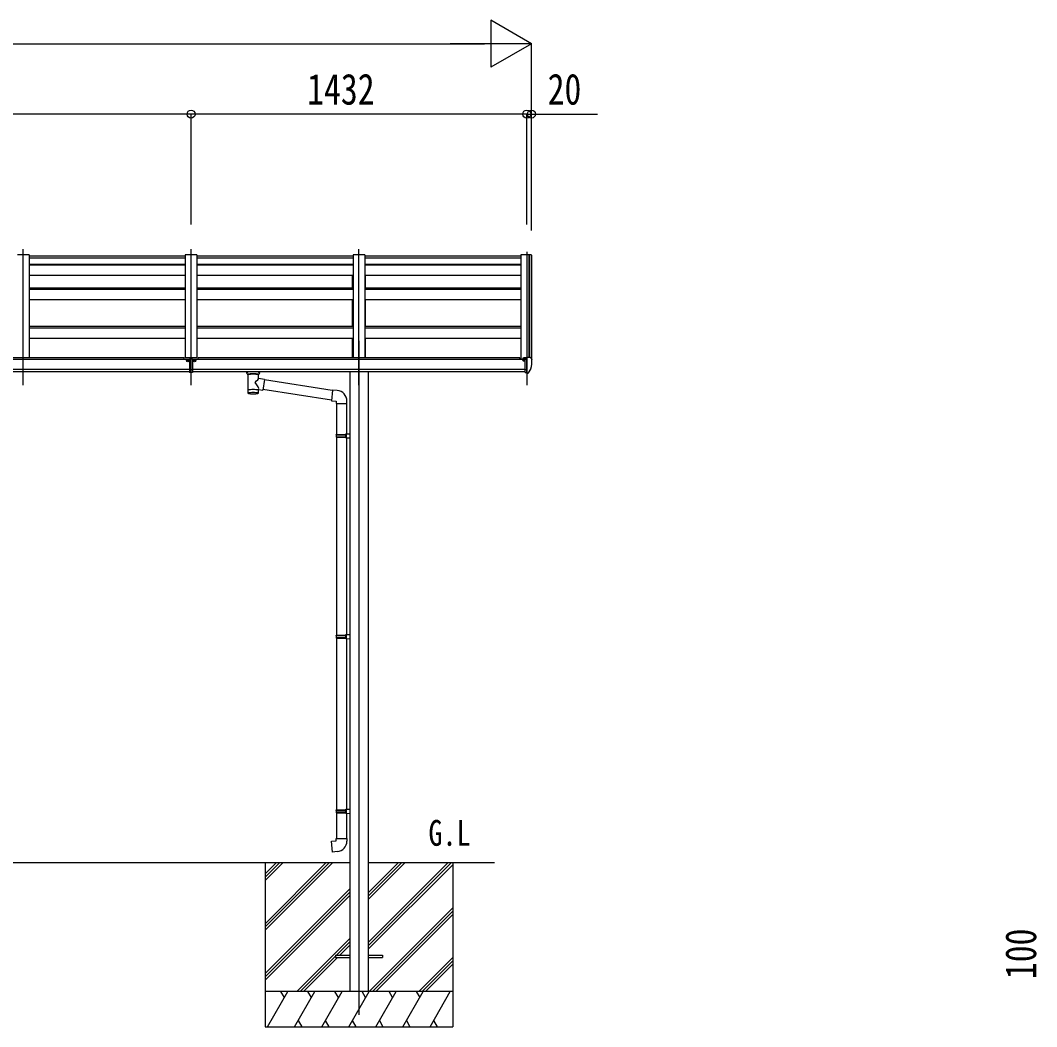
# Model space of a CAD drawing. Units: millimetres, scale not verified. Extents: x -16820 to 16820, y -11880 to 11880.
# Drawn here: x 1866 to 6201, y -6300 to -2008 of the extents above; entities that cross this region are included whole.
import ezdxf
from ezdxf.enums import TextEntityAlignment as Align

# ---------------------------------------------------------------- set-up
doc = ezdxf.new("R2010")
doc.units = ezdxf.units.MM
doc.header["$LTSCALE"] = 40
for name, color, linetype in [('0-2_USER1', 3, 'Continuous'), ('0-4_YKK_12', 2, 'Continuous'), ('0-5_YKK_13', 4, 'Continuous'), ('0-6_YKK_A1', 4, 'Continuous'), ('0-7_YKK_D', 6, 'Continuous')]:
    doc.layers.add(name, color=color, linetype=linetype)
doc.styles.add('ＭＳ ゴシック', font='')
doc.styles.get('ＭＳ ゴシック').set_extended_font_data('MS Gothic')

msp = doc.modelspace()

# ---------------------------------------------------------------- linework, layer by layer
at = {"layer": '0-4_YKK_12'}
for p, q in [((1878.08, -3563.56), (1878.08, -2984.29)), ((2594.08, -3563.56), (2594.08, -2984.29)), ((3310.08, -3563.56), (3310.08, -2984.29)), ((4026.08, -2995.48), (4026.08, -3563.56)), ((3310.08, -3374.78), (3310.08, -6250.01))]:
    msp.add_line(p, q, dxfattribs=at)
at = {"layer": '0-5_YKK_13'}
for p, q in [((2569.08, -3014.5), (1903.08, -3014.5)), ((3285.08, -3014.5), (2619.08, -3014.5)), ((4001.08, -3014.5), (3335.08, -3014.5)), ((2579.61, -3459.55), (2579.61, -3461.21)), ((2579.61, -3460.45), (2580.61, -3460.45)), ((2580.61, -3461.21), (2580.61, -3459.55)), ((2581.61, -3460.31), (2582.61, -3460.31)), ((2587.58, -3451.87), (2587.58, -3510.74)), ((2606.55, -3460.31), (2605.55, -3460.31)), ((2607.55, -3459.55), (2607.55, -3461.21)), ((2607.55, -3460.45), (2608.55, -3460.45)), ((2608.55, -3461.21), (2608.55, -3459.55)), ((4009.58, -3450.08), (4009.58, -3454.41)), ((4009.58, -3450.08), (4009.58, -3454.41)), ((4024.58, -3448.92), (4010.58, -3448.97)), ((4024.58, -3448.92), (4010.58, -3448.97)), ((4014.08, -3448.96), (4014.08, -3447.06)), ((4014.08, -3448.96), (4014.08, -3447.06)), ((4014.58, -3459.15), (4014.28, -3459.15)), ((4014.58, -3459.15), (4014.28, -3459.15)), ((4015.11, -3459.15), (4014.58, -3459.15)), ((4015.11, -3459.15), (4014.58, -3459.15)), ((4014.9, -3446.65), (4024.58, -3445.93)), ((4014.91, -3446.65), (4024.58, -3445.93)), ((4019.58, -3453.96), (4026.08, -3453.57)), ((4019.58, -3453.96), (4026.08, -3453.57)), ((4024.58, -3445.15), (4026.08, -3445.15)), ((4024.58, -3445.15), (4024.58, -3451.32)), ((4024.58, -3445.15), (4026.08, -3445.15)), ((4024.58, -3445.15), (4024.58, -3451.32)), ((4026.08, -3512.73), (4026.08, -3444.23)), ((4026.08, -3512.73), (4026.08, -3444.23)), ((4041.17, -3444.8), (4045.24, -3450.61)), ((4041.17, -3444.8), (4045.24, -3450.61)), ((4048.08, -3453.6), (4048.08, -3454.23)), ((4048.08, -3453.6), (4048.08, -3454.23)), ((2587.58, -3497.57), (2600.58, -3497.57)), ((2832.08, -3513.56), (2832.08, -3507.45)), ((2886.08, -3513.56), (2886.08, -3507.45)), ((4019.58, -3509.53), (4025.08, -3509.53)), ((4019.58, -3509.53), (4025.08, -3509.53)), ((4025.58, -3510.53), (4025.08, -3509.53)), ((4025.58, -3510.53), (4025.08, -3509.53)), ((4026.08, -3510.53), (4025.58, -3510.53)), ((4026.08, -3510.53), (4025.58, -3510.53)), ((4033.7, -3510.92), (4043.45, -3495.54)), ((4033.7, -3510.92), (4043.45, -3495.54)), ((2836.18, -3518.06), (2836.16, -3598.36)), ((2881.98, -3535.64), (2881.98, -3518.05)), ((2907.2, -3539.55), (2881.98, -3535.63)), ((2907.2, -3539.55), (2900.18, -3584.8)), ((3196.54, -3586.49), (2906.89, -3541.56)), ((4027.58, -3512.64), (4026.08, -3512.73)), ((4027.58, -3512.64), (4026.08, -3512.73)), ((4027.58, -3512.64), (4031.29, -3512.41)), ((4027.58, -3512.64), (4031.29, -3512.41)), ((2882, -3598.36), (2881.98, -3581.73)), ((2881.98, -3581.98), (2900.18, -3584.8)), ((3192.87, -3628.43), (2900.45, -3583.06)), ((3217.5, -3586.88), (3196.66, -3585.06)), ((3258.58, -3642.63), (3258.58, -3631.71)), ((3212.58, -3642.63), (3258.58, -3642.63)), ((3214.58, -3642.63), (3214.58, -3774.24)), ((3256.58, -3642.63), (3256.58, -3771.68)), ((3254.58, -3771.74), (3270.58, -3771.27)), ((3254.58, -3773.74), (3254.58, -3771.74)), ((3270.58, -3771.27), (3270.58, -3789.21)), ((3212.58, -3776.24), (3213.58, -3774.24)), ((3212.58, -3776.24), (3256.58, -3776.24)), ((3212.58, -3776.24), (3212.58, -3784.24)), ((3212.58, -3784.24), (3256.58, -3784.24)), ((3212.58, -3784.24), (3213.58, -3786.24)), ((3213.58, -3774.24), (3256.58, -3774.24)), ((3213.58, -3786.24), (3256.58, -3786.24)), ((3214.58, -3786.24), (3214.58, -4630.43)), ((3252.1, -3776.24), (3251.67, -3774.24)), ((3254.58, -3773.74), (3256.58, -3773.74)), ((3254.58, -3788.74), (3254.58, -3786.74)), ((3254.58, -3788.74), (3270.58, -3789.21)), ((3256.58, -3788.8), (3256.58, -4627.87)), ((3212.58, -4632.43), (3213.58, -4630.43)), ((3212.58, -4632.43), (3256.58, -4632.43)), ((3212.58, -4632.43), (3212.58, -4640.43)), ((3213.58, -4630.43), (3256.58, -4630.43)), ((3252.1, -4632.43), (3251.67, -4630.43)), ((3254.58, -4627.93), (3270.58, -4627.46)), ((3254.58, -4629.93), (3254.58, -4627.93)), ((3254.58, -4629.93), (3256.58, -4629.93)), ((3270.58, -4627.46), (3270.58, -4645.4)), ((3212.58, -4640.43), (3256.58, -4640.43)), ((3212.58, -4640.43), (3213.58, -4642.43)), ((3213.58, -4642.43), (3256.58, -4642.43)), ((3214.58, -4642.43), (3214.58, -5375.59)), ((3254.58, -4644.93), (3254.58, -4642.93)), ((3254.58, -4644.93), (3270.58, -4645.4)), ((3256.58, -4644.99), (3256.58, -5373.03)), ((3212.58, -5377.59), (3213.58, -5375.59)), ((3213.58, -5375.59), (3256.58, -5375.59)), ((3252.1, -5377.59), (3251.67, -5375.59)), ((3254.58, -5373.09), (3270.58, -5372.62)), ((3254.58, -5375.09), (3254.58, -5373.09)), ((3254.58, -5375.09), (3256.58, -5375.09)), ((3270.58, -5372.62), (3270.58, -5390.56)), ((3212.58, -5377.59), (3256.58, -5377.59)), ((3212.58, -5377.59), (3212.58, -5385.59)), ((3212.58, -5385.59), (3256.58, -5385.59)), ((3212.58, -5385.59), (3213.58, -5387.59)), ((3213.58, -5387.59), (3256.58, -5387.59)), ((3214.58, -5387.59), (3214.58, -5497.59)), ((3254.58, -5390.09), (3254.58, -5388.09)), ((3254.58, -5390.09), (3270.58, -5390.56)), ((3256.58, -5390.15), (3256.58, -5497.59)), ((3212.58, -5497.59), (3258.58, -5497.59)), ((3212.58, -5507.59), (3212.58, -5497.59)), ((3258.58, -5497.59), (3258.58, -5508.51)), ((3210.08, -5995.47), (3270.58, -5995.47)), ((3210.08, -5995.47), (3210.08, -6004.47)), ((3210.08, -6004.47), (3270.58, -6004.47)), ((3349.58, -5995.47), (3410.08, -5995.47)), ((3349.58, -6004.47), (3410.08, -6004.47)), ((3410.08, -5995.47), (3410.08, -6004.47))]:
    msp.add_line(p, q, dxfattribs=at)
for points in [[(2578.61, -3459.41), (2577.61, -3459.41), (2577.61, -3460.31), (2578.61, -3460.31)], [(2580.61, -3458.51), (2580.61, -3457.61), (2579.61, -3457.61), (2579.61, -3458.51)], [(2579.61, -3461.21), (2579.61, -3462.11), (2580.61, -3462.11), (2580.61, -3461.21)], [(2582.61, -3460.31), (2582.61, -3459.41), (2581.61, -3459.41)], [(2587.58, -3451.87), (2600.58, -3451.87), (2600.58, -3510.74), (2587.58, -3510.74)], [(2605.55, -3460.31), (2605.55, -3459.41), (2606.55, -3459.41)], [(2607.55, -3458.51), (2607.55, -3457.61), (2608.55, -3457.61), (2608.55, -3458.51)], [(2608.55, -3461.21), (2608.55, -3462.11), (2607.55, -3462.11), (2607.55, -3461.21)], [(2609.55, -3459.41), (2610.55, -3459.41), (2610.55, -3460.31), (2609.55, -3460.31)], [(4009.58, -3457.53), (4009.58, -3459.15), (4009.11, -3459.15)], [(4009.58, -3457.53), (4009.58, -3459.15), (4009.11, -3459.15)], [(4014.28, -3457.96), (4014.28, -3459.15), (4009.58, -3459.15)], [(4014.28, -3457.96), (4014.28, -3459.15), (4009.58, -3459.15)], [(4014.9, -3446.65), (4014.74, -3446.67), (4014.58, -3446.7), (4014.44, -3446.74), (4014.31, -3446.79), (4014.21, -3446.85), (4014.14, -3446.92), (4014.09, -3446.99), (4014.08, -3447.06)], [(4014.91, -3446.65), (4014.74, -3446.67), (4014.58, -3446.7), (4014.44, -3446.74), (4014.31, -3446.79), (4014.21, -3446.85), (4014.14, -3446.92), (4014.09, -3446.99), (4014.08, -3447.06)], [(4019.58, -3509.53), (4019.58, -3451.32), (4024.58, -3451.32)], [(4019.58, -3509.53), (4019.58, -3451.32), (4024.58, -3451.32)], [(4026.08, -3444.23), (4038.08, -3444.23), (4040.41, -3444.37)], [(4026.08, -3444.23), (4038.08, -3444.23), (4040.41, -3444.37)], [(2832.12, -3513.62), (2832.09, -3513.27), (2832.34, -3512.31), (2832.86, -3511.43), (2833.66, -3510.59), (2834.78, -3509.79), (2836.18, -3509.06)], [(2881.98, -3509.08), (2882.21, -3509.17), (2883.57, -3509.9), (2884.68, -3510.75), (2885.44, -3511.62), (2885.9, -3512.52), (2886.07, -3513.4)], [(4026.08, -3498.84), (4022.92, -3498.43), (4019.58, -3498)], [(4026.08, -3498.84), (4022.92, -3498.43), (4019.58, -3498)], [(2832.12, -3513.51), (2832.09, -3513.86), (2832.34, -3514.82), (2832.86, -3515.7), (2833.66, -3516.54), (2834.78, -3517.34), (2836.18, -3518.06)], [(2881.98, -3518.05), (2882.21, -3517.96), (2883.57, -3517.22), (2884.68, -3516.38), (2885.44, -3515.51), (2885.9, -3514.61), (2886.07, -3513.73)], [(3196.66, -3585.06), (3192.66, -3630.88), (3212.58, -3632.63), (3212.58, -3642.63)], [(3252.1, -3776.24), (3252.1, -3784.24), (3251.67, -3786.24)], [(3254.58, -3786.74), (3256.58, -3786.74), (3256.58, -3773.74)], [(3252.1, -4632.43), (3252.1, -4640.43), (3251.67, -4642.43)], [(3254.58, -4642.93), (3256.58, -4642.93), (3256.58, -4629.93)], [(3254.58, -5388.09), (3256.58, -5388.09), (3256.58, -5375.09)], [(3252.1, -5377.59), (3252.1, -5385.59), (3251.67, -5387.59)], [(3217.5, -5553.34), (3196.66, -5555.16), (3192.66, -5509.33), (3212.58, -5507.59)]]:
    msp.add_lwpolyline(points, dxfattribs=at)
for centre, radius, start, end in [((4012.08, -3459.15), 2.5, 28.35764, 180), ((4012.08, -3459.15), 2.5, 28.35764, 180), ((4012.08, -3459.15), 2.5, 0, 28.35764), ((4012.08, -3459.15), 2.5, 0, 28.35764), ((4040.35, -3445.37), 1, 35, 86.5), ((4040.35, -3445.37), 1, 35, 86.5), ((3855.59, -3454.23), 192.49, 347.8767, 359.9992), ((3855.59, -3454.23), 192.49, 347.8767, 359.9992), ((4045.08, -3453.6), 3, 0, 87), ((4045.08, -3453.6), 3, 0, 87), ((2849.15, -3558.78), 51.38, 92.46126, 104.61963), ((2869.03, -3558.78), 51.38, 75.38037, 87.53874), ((4031.1, -3509.42), 3, 273.5, 330), ((4031.1, -3509.42), 3, 273.5, 330), ((4040.85, -3494.04), 3, 330, 348.16652), ((4040.85, -3494.04), 3, 330, 348.16652), ((3213.58, -3631.71), 45, 0, 85), ((3213.58, -5508.51), 45, 275, 0)]:
    msp.add_arc(centre, radius, start, end, dxfattribs=at)
for centre, major_axis in [((2580.11, -3459.56), (5.9, 0)), ((2608.05, -3459.56), (-5.9, 0))]:
    msp.add_ellipse(centre, major_axis=major_axis, ratio=0.9, dxfattribs=at)
for centre, major_axis, ratio, start_param, end_param in [((2580.11, -3459.86), (5.9, 0), 0.9, 6.2831853, 9.424778), ((2578.61, -3458.51), (-1, 0), 0.9, 1.5707963, 3.1415927), ((2578.61, -3461.21), (1, 0), 0.9, 6.2831853, 7.8539816), ((2578.61, -3459.55), (1, 0), 0.9, 6.2831853, 6.9023328), ((2581.61, -3458.51), (1, 0), 0.9, 3.1415927, 4.712389), ((2581.61, -3459.55), (-1, 0), 0.9, 5.6640378, 6.2831853), ((2581.61, -3461.21), (-1, 0), 0.9, 4.712389, 6.2831853), ((2608.05, -3459.86), (-5.9, 0), 0.9, 3.1415927, 6.2831853), ((2606.55, -3458.51), (-1, 0), 0.9, 1.5707963, 3.1415927), ((2606.55, -3461.21), (1, 0), 0.9, 6.2831853, 7.8539816), ((2606.55, -3459.55), (1, 0), 0.9, 6.2831853, 6.9023328), ((2609.55, -3458.51), (1, 0), 0.9, 3.1415927, 4.712389), ((2609.55, -3459.55), (-1, 0), 0.9, 5.6640378, 6.2831853), ((2609.55, -3461.21), (-1, 0), 0.9, 4.712389, 6.2831853), ((4010.58, -3450.08), (0.02, 1.1), 0.906239, 0.0206394, 1.5914357), ((4010.58, -3450.08), (0.02, 1.1), 0.906239, 0.0206394, 1.5914357), ((2859.08, -3519.26), (-22.91, -0.42), 0.072511, 4.711586, 6.2823824), ((2859.1, -3517.63), (-22.91, -0.42), 0.072511, 4.711586, 6.2823824), ((2859.05, -3517.63), (22.92, -0.42), 0.07247, 0.0008089, 1.5716053), ((2859.05, -3519.26), (22.92, -0.42), 0.07247, 0.0008089, 1.5716053), ((2859.08, -3555.19), (-22.81, 26.62), 0.234429, 3.1563334, 4.5976381), ((2861.63, -3557.83), (20.32, 22.25), 0.045535, 4.9756507, 6.2441899), ((2870.08, -3513.56), (16, 0), 0.361356, 0, 0.0194874), ((2870.08, -3513.56), (16, 0), 0.361356, 6.2636979, 6.2831853), ((2859.08, -3598.36), (22.92, 0), 0.101955, 6.2829723, 9.4248207), ((2859.08, -3598.36), (22.92, 0), 0.101955, 3.1415499, 6.2833984), ((2859.08, -3585.92), (22.91, 0), 0.122865, 6.2831853, 9.424778)]:
    msp.add_ellipse(centre, major_axis=major_axis, ratio=ratio, start_param=start_param, end_param=end_param, dxfattribs=at)
at = {"layer": '0-6_YKK_A1'}
for p, q in [((1903.08, -3008.41), (1853.08, -3008.41)), ((1903.08, -3008.41), (1903.08, -3447.71)), ((1903.08, -3021.41), (2569.08, -3021.41)), ((2569.08, -3008.41), (2569.08, -3447.71)), ((2619.08, -3008.41), (2569.08, -3008.41)), ((2619.08, -3008.41), (2619.08, -3447.71)), ((2619.08, -3021.41), (3285.08, -3021.41)), ((3285.08, -3008.41), (3285.08, -3447.71)), ((3335.08, -3008.41), (3285.08, -3008.41)), ((3335.08, -3008.41), (3335.08, -3447.71)), ((3335.08, -3021.41), (4001.08, -3021.41)), ((4001.08, -3008.41), (4001.08, -3454.41)), ((4037, -3008.62), (4036.38, -3010.24)), ((4037.08, -3008.5), (4037.08, -3444.23)), ((4045.13, -3008.84), (4037.3, -3008.43)), ((4046.07, -3009.72), (4046.08, -3450.78)), ((1903.08, -3048.13), (2569.08, -3048.13)), ((1903.08, -3050.71), (2569.08, -3050.71)), ((2619.08, -3048.13), (3285.08, -3048.13)), ((2619.08, -3050.71), (3285.08, -3050.71)), ((3335.08, -3048.13), (4001.08, -3048.13)), ((3335.08, -3050.71), (4001.08, -3050.71)), ((1903.08, -3095.45), (2569.08, -3095.45)), ((2619.08, -3095.45), (3285.08, -3095.45)), ((3282.58, -3149.2), (3282.58, -3095.47)), ((3335.08, -3095.45), (4001.08, -3095.45)), ((3337.58, -3149.2), (3337.58, -3095.47)), ((1903.08, -3149.18), (2569.08, -3149.18)), ((1903.08, -3154.75), (2569.08, -3154.75)), ((2619.08, -3149.18), (3285.08, -3149.18)), ((2619.08, -3154.75), (3285.08, -3154.75)), ((3335.08, -3149.18), (4001.08, -3149.18)), ((3335.08, -3154.75), (4001.08, -3154.75)), ((1903.08, -3198.74), (2569.08, -3198.74)), ((2619.08, -3198.74), (3285.08, -3198.74)), ((3282.58, -3312.86), (3282.58, -3198.77)), ((3335.08, -3198.74), (4001.08, -3198.74)), ((3337.58, -3312.86), (3337.58, -3198.77)), ((1903.08, -3312.83), (2569.08, -3312.83)), ((1903.08, -3319.63), (2569.08, -3319.63)), ((2619.08, -3312.83), (3285.08, -3312.83)), ((2619.08, -3319.63), (3285.08, -3319.63)), ((3335.08, -3312.83), (4001.08, -3312.83)), ((3335.08, -3319.63), (4001.08, -3319.63)), ((1903.08, -3363.18), (2569.08, -3363.18)), ((2619.08, -3363.18), (3285.08, -3363.18)), ((3282.58, -3447.73), (3282.58, -3363.2)), ((3335.08, -3363.18), (4001.08, -3363.18)), ((3337.58, -3447.73), (3337.58, -3363.2)), ((2587.58, -3454.41), (-3127.42, -3454.41)), ((2564.08, -3447.71), (-3103.92, -3447.71)), ((2564.08, -3454.24), (2564.08, -3447.71)), ((2619.08, -3447.71), (2569.08, -3447.71)), ((4019.58, -3454.41), (2600.58, -3454.41)), ((3996.08, -3447.71), (2624.08, -3447.71)), ((2624.08, -3454.24), (2624.08, -3447.71)), ((3996.08, -3454.41), (3996.08, -3447.71)), ((-3127.42, -3495.64), (2587.58, -3495.64)), ((2587.58, -3507.47), (-3127.42, -3507.41)), ((2600.58, -3495.64), (4019.58, -3495.64)), ((4019.58, -3507.48), (2600.58, -3507.47)), ((3270.58, -3507.6), (3270.58, -6150.01)), ((3349.58, -3507.6), (3349.58, -6150.01)), ((1419.58, -5599.99), (3270.58, -5599.99)), ((2910.08, -5599.98), (2910.08, -6299.98)), ((2910.08, -5860.71), (3170.81, -5599.98)), ((2910.08, -5874.85), (3184.95, -5599.98)), ((2910.08, -5888.99), (3199.09, -5599.98)), ((2910.08, -5676.86), (2986.96, -5599.98)), ((2910.08, -5662.72), (2972.82, -5599.98)), ((2910.08, -5648.58), (2958.68, -5599.98)), ((3349.58, -5941.71), (3691.31, -5599.98)), ((3349.58, -5955.85), (3705.45, -5599.98)), ((3349.58, -5757.86), (3507.46, -5599.98)), ((3349.58, -5743.72), (3493.32, -5599.98)), ((3349.58, -5729.58), (3479.18, -5599.98)), ((3349.58, -5599.99), (3888.08, -5599.99)), ((3349.58, -5969.99), (3710.08, -5609.49)), ((3710.08, -5599.98), (3710.08, -6299.98)), ((2910.08, -6072.84), (3270.58, -5712.34)), ((2910.08, -6086.98), (3270.58, -5726.48)), ((2910.08, -6101.12), (3270.58, -5740.63)), ((3353.44, -6149.98), (3710.08, -5793.34)), ((3367.58, -6149.98), (3710.08, -5807.48)), ((3381.72, -6149.98), (3710.08, -5821.62)), ((3045.07, -6149.98), (3270.58, -5924.47)), ((3213.72, -5995.47), (3270.58, -5938.61)), ((3227.87, -5995.47), (3270.58, -5952.76)), ((3059.21, -6149.98), (3210.08, -5999.11)), ((3073.36, -6149.98), (3218.87, -6004.47)), ((3565.57, -6149.98), (3710.08, -6005.47)), ((3579.71, -6149.98), (3710.08, -6019.61)), ((3593.86, -6149.98), (3710.08, -6033.76)), ((3710.08, -6149.98), (2910.08, -6149.98)), ((2920.37, -6299.98), (3006.97, -6149.98)), ((2991.97, -6175.96), (2976.97, -6149.98)), ((3035.84, -6299.98), (3122.44, -6149.98)), ((3107.44, -6175.96), (3092.44, -6149.98)), ((3151.31, -6299.98), (3237.91, -6149.98)), ((3222.91, -6175.96), (3207.91, -6149.98)), ((3266.78, -6299.98), (3353.38, -6149.98)), ((3338.38, -6175.96), (3323.38, -6149.98)), ((3382.25, -6299.98), (3468.85, -6149.98)), ((3453.85, -6175.96), (3438.85, -6149.98)), ((3497.72, -6299.98), (3584.32, -6149.98)), ((3554.32, -6149.98), (3569.32, -6175.96)), ((3613.19, -6299.98), (3699.79, -6149.98)), ((3050.84, -6274), (3065.84, -6299.98)), ((3166.31, -6274), (3181.31, -6299.98)), ((3281.78, -6274), (3296.78, -6299.98)), ((3397.25, -6274), (3412.25, -6299.98)), ((3512.72, -6274), (3527.72, -6299.98)), ((3628.19, -6274), (3643.19, -6299.98)), ((2910.08, -6299.98), (3710.08, -6299.98))]:
    msp.add_line(p, q, dxfattribs=at)
msp.add_lwpolyline([(4036.38, -3444.23), (4036.38, -3008.41), (4001.08, -3008.41)], dxfattribs=at)
msp.add_circle((4012.11, -3459.15), 3, dxfattribs=at)
for centre, radius, start, end in [((4037.28, -3008.73), 0.301, 87.13321, 158.93673), ((4045.08, -3009.83), 1, 6.67014, 87)]:
    msp.add_arc(centre, radius, start, end, dxfattribs=at)
at = {"layer": '0-7_YKK_D'}
for p, q in [((4046.07, -2108.2), (3872.87, -2008.2)), ((3872.87, -2008.2), (3872.87, -2208.2)), ((-2953.93, -2108.2), (3846.07, -2108.2)), ((4046.07, -2108.2), (3699.66, -2108.2)), ((4046.07, -2108.2), (3872.87, -2208.2)), ((4046.07, -2903.92), (4046.07, -2107.2)), ((2594.07, -2408.2), (-3133.93, -2408.2)), ((2594.07, -2879.41), (2594.07, -2407.2)), ((2594.07, -2879.41), (2594.07, -2407.2)), ((4026.07, -2408.2), (2594.07, -2408.2)), ((4026.07, -2879.58), (4026.07, -2407.2)), ((4026.07, -2879.58), (4026.07, -2407.2)), ((4046.07, -2879.41), (4046.07, -2407.2))]:
    msp.add_line(p, q, dxfattribs=at)
msp.add_lwpolyline([(4026.07, -2408.2), (4046.07, -2408.2), (4327.27, -2408.2)], dxfattribs=at)
for centre in [(2594.07, -2408.2), (2594.07, -2408.2), (4026.07, -2408.2), (4026.07, -2408.2), (4046.07, -2408.2)]:
    msp.add_circle(centre, 17, dxfattribs=at)

# ---------------------------------------------------------------- texts
at = {"layer": '0-2_USER1', "style": 'ＭＳ ゴシック', "width": 0.8}
msp.add_text('G.L', height=110, dxfattribs=at).set_placement((3606.64, -5561.57), align=Align.BOTTOM_LEFT)
at = {"layer": '0-7_YKK_D', "style": 'ＭＳ ゴシック', "width": 0.8}
for s, p in [('1432', (3089.27, -2407.2)), ('20', (4115.07, -2407.2))]:
    msp.add_text(s, height=132, dxfattribs=at).set_placement(p, align=Align.BOTTOM_LEFT)
msp.add_text('100', height=132, rotation=90, dxfattribs=at).set_placement((6238.62, -6097.07), align=Align.BOTTOM_LEFT)

doc.saveas('drawing.dxf')
